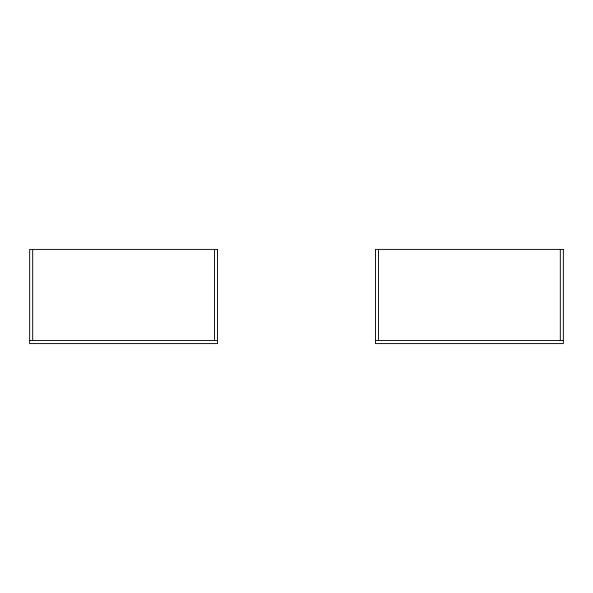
<?xml version="1.0" encoding="UTF-8"?>
<svg xmlns="http://www.w3.org/2000/svg" width="593" height="593" viewBox="0 0 593 593"><rect width="100%" height="100%" fill="white"/><g stroke="black" fill="none" stroke-linecap="round" stroke-linejoin="round"><path stroke-width="0.89" d="M29.65 340.56L217.535 340.56M375.465 340.56L563.35 340.56M560.311 249.401L560.311 340.56M378.504 249.401L378.504 340.56M214.496 249.401L214.496 340.56M32.689 249.401L32.689 340.56M217.535 249.401L29.65 249.401L29.65 343.599L217.535 343.599L217.535 249.401M563.35 249.401L375.465 249.401L375.465 343.599L563.35 343.599L563.35 249.401"/></g></svg>
